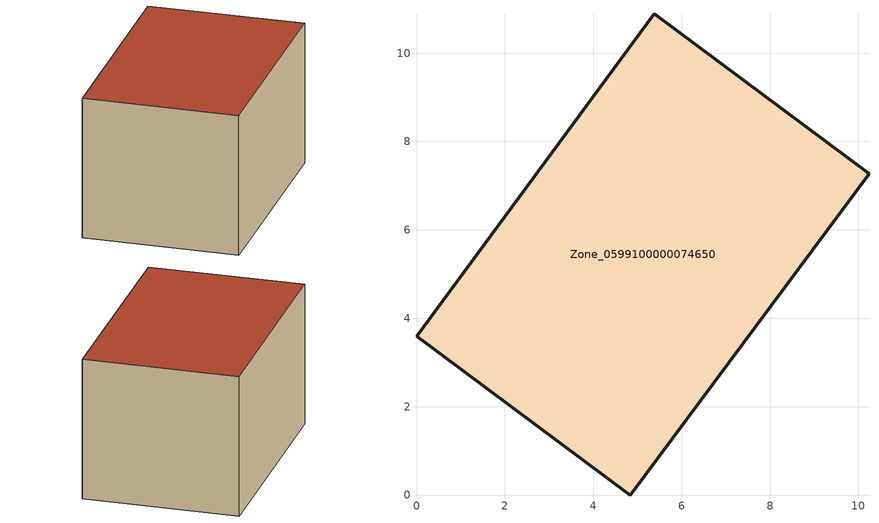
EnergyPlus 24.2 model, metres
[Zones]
Zone_0599100000074650
 floor ground (C_G): 0,3.59 5.38,10.88 10.24,7.27 4.84,0 z1.25
 wall outside (C_F): 5.38,10.88 0,3.59 4.84,0 10.24,7.27 5.38,10.88 z1.25:6.88
 roof outside (C_R): 4.84,0 10.24,7.27 5.38,10.88 0,3.59 z6.88
[BUILDING]
Pand.0599100000074650: North Axis=0; Terrain=City; Loads Convergence Tolerance Value=0.04; Temperature Convergence Tolerance Value=0.4; Solar Distribution=FullExterior; Maximum Number of Warmup Days=25; Minimum Number of Warmup Days=1
[Site:Location]
Rotterdam.The.Hague.AP_ZH_NLD Design_Conditions: Latitude=51.96; Longitude=4.45; Time Zone=1; Elevation=-4.5
[SITE:GROUNDTEMPERATURE:BUILDINGSURFACE]
18, 18, 18, 18, 18, 18, 18, 18, 18, 18, 18, 18
[MATERIAL] Thermal Absorptance=0.9; Solar Absorptance=0.7; Visible Absorptance=0.7
Name | Roughness | Thickness | Conductivity | Density | Specific Heat
G.TI.1965-1974 | MediumSmooth | 0.15 | 0.882353 | 540 | 1210
F.TI.1965-1974 | Rough | 0.3 | 0.697674 | 1920 | 840
R.TI.1965-1974 | MediumRough | 0.2 | 0.232558 | 1500 | 1000
[CONSTRUCTION]
C_G: G.TI.1965-1974
C_F: F.TI.1965-1974
C_R: R.TI.1965-1974
[ZONE]
Zone_0599100000074650: Type=1; Multiplier=1; Ceiling Height=Autocalculate; Volume=Autocalculate; Floor Area=autocalculate; Part of Total Floor Area=Yes
[ZONEINFILTRATION:DESIGNFLOWRATE]
Infil_Zone_0599100000074650: Zone or ZoneList or Space or SpaceList=Zone_0599100000074650; Schedule=AlwaysOn; Design Flow Rate Calculation Method=Flow/Area; Flow Rate per Floor Area=0.003; Constant Term Coefficient=1; Temperature Term Coefficient=0; Velocity Term Coefficient=0; Velocity Squared Term Coefficient=0
[HVACTEMPLATE:ZONE:IDEALLOADSAIRSYSTEM]
Zone_0599100000074650: Maximum Heating Supply Air Temperature=50; Minimum Cooling Supply Air Temperature=13; Maximum Heating Supply Air Humidity Ratio=0.0156; Minimum Cooling Supply Air Humidity Ratio=0.0077; Heating Limit=NoLimit; Cooling Limit=NoLimit; Dehumidification Control Type=ConstantSensibleHeatRatio; Cooling Sensible Heat Ratio=0.7; Dehumidification Setpoint=60; Humidification Control Type=None; Humidification Setpoint=30; Outdoor Air Method=None; Outdoor Air Flow Rate per Person=0.00944; Outdoor Air Flow Rate per Zone Floor Area=0; Outdoor Air Flow Rate per Zone=0; Demand Controlled Ventilation Type=None; Outdoor Air Economizer Type=NoEconomizer; Heat Recovery Type=None; Sensible Heat Recovery Effectiveness=0.7; Latent Heat Recovery Effectiveness=0.65
[ZONECONTROL:THERMOSTAT]
ThermostatControl_Zone_0599100000074650: Zone or ZoneList=Zone_0599100000074650; Control Type Schedule=DualSetpointControlType; Control 1=Thermostat_Zone_0599100000074650; Temperature Difference Between Cutout And Setpoint=0
[THERMOSTATSETPOINT:DUALSETPOINT]
Thermostat_Zone_0599100000074650: Heating Setpoint Temperature Schedule=HeatingSetpoint_Zone_0599100000074650; Cooling Setpoint Temperature Schedule=CoolingSetpoint_Zone_0599100000074650
[SCHEDULE:COMPACT]
HeatingSetpoint_Zone_0599100000074650: Through: 12/31, For: AllDays, Until: 24:00, 21
CoolingSetpoint_Zone_0599100000074650: Through: 12/31, For: AllDays, Until: 24:00, 24
DualSetpointControlType: Through: 12/31, For: AllDays, Until: 24:00, 4
AlwaysOn: Through: 12/31, For: AllDays, Until: 24:00, 1
